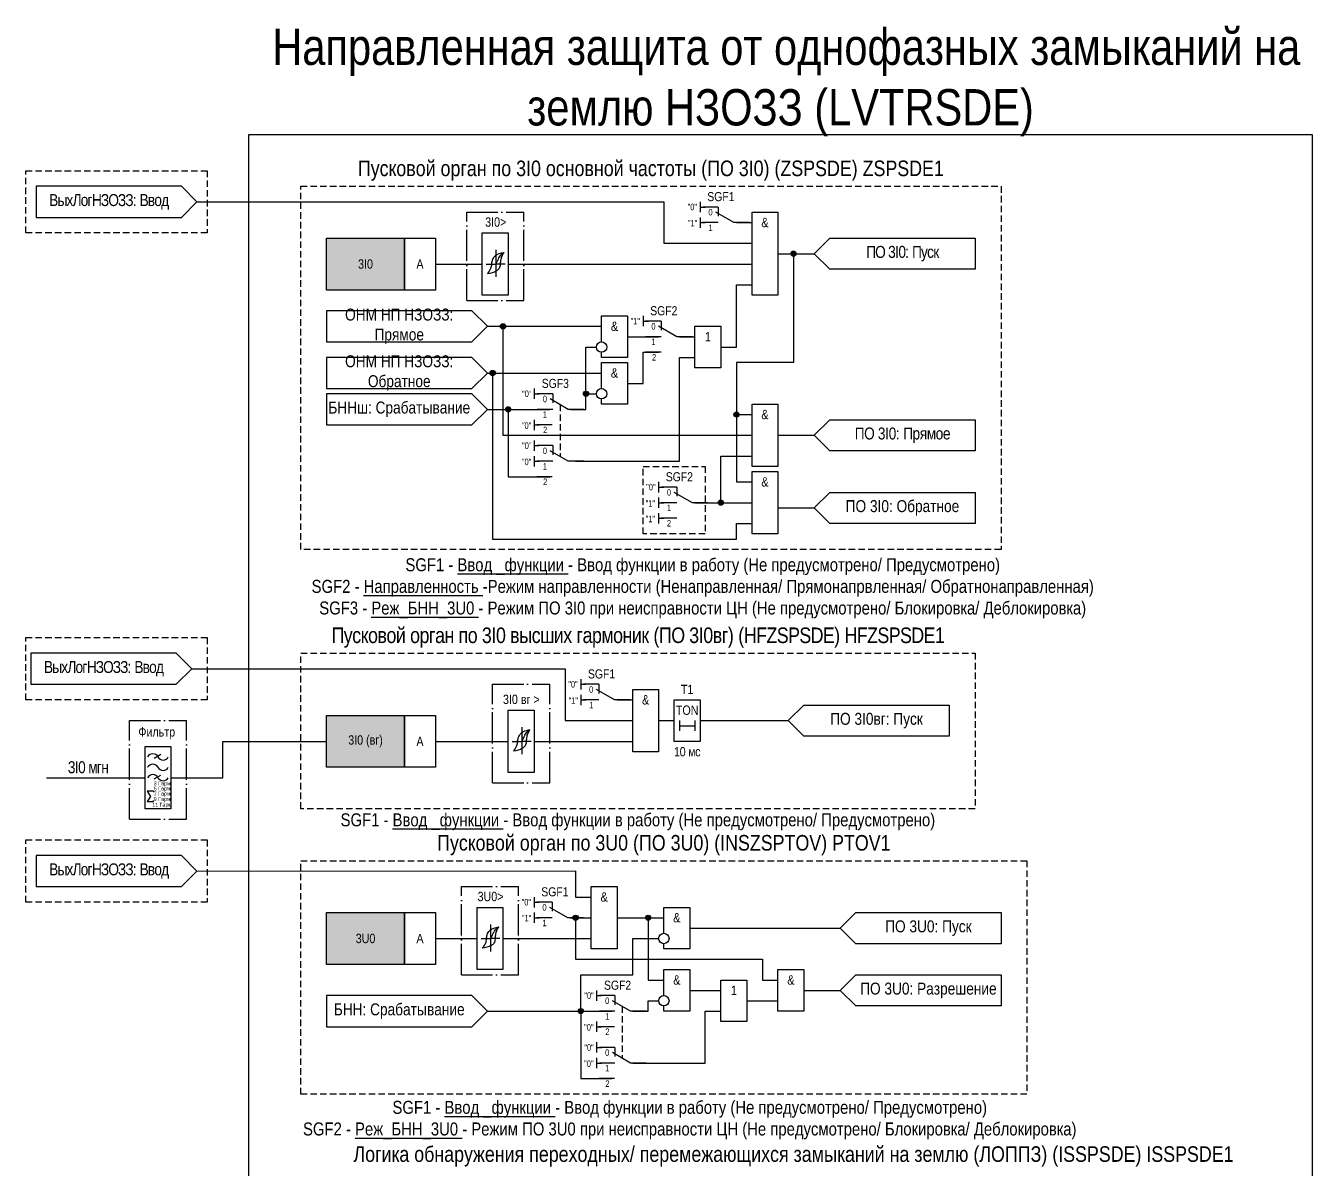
# Model space of a CAD drawing. Header units: millimetres. Extents: x -57 to 1465, y 0 to 506.
# Drawn here: x -43 to 205, y 285.5 to 505.9 of the extents above; entities that cross this region are included whole.
import ezdxf
from ezdxf.enums import TextEntityAlignment as Align

# ---------------------------------------------------------------- set-up
doc = ezdxf.new("R2010")
doc.units = ezdxf.units.MM
doc.linetypes.add('ACAD_ISO04W100', pattern=[30, 24, -3, 0, -3])
doc.linetypes.add('штриховая2', pattern=[0.375, 0.25, -0.125])
doc.layers.add('TEXT', color=7, linetype='Continuous', lineweight=25)
doc.layers.add('Основная', color=7, linetype='Continuous')
doc.styles.add('1.8_Gost_RD', font='ARIALN.TTF', dxfattribs={"height": 1.8})
doc.styles.add('2.5_Gost_RD', font='ARIALN.TTF', dxfattribs={"height": 2.5})
doc.styles.add('3.5_Gost_RD', font='ARIALN.TTF', dxfattribs={"height": 3.5})
doc.styles.add('Вывод', font='ARIALN.TTF', dxfattribs={"height": 2.5})
doc.styles.add('Компонент', font='ARIALN.TTF', dxfattribs={"height": 3.5})

# ---------------------------------------------------------------- blocks, each defined once
blk = doc.blocks.new('*U93')
at = {"layer": 'Основная', "linetype": 'ACAD_ISO04W100', "ltscale": 0.25}
for p, q in [((0, 0), (11, 0)), ((0, -19), (0, 0)), ((11, -19), (11, 0)), ((0, -19), (11, -19))]:
    blk.add_line(p, q, dxfattribs=at)
at = {"layer": 'Основная', "style": 'Компонент'}
blk.add_attdef('ОУ', text='', height=3.5, dxfattribs=at).set_placement((13, -2), align=Align.MIDDLE_CENTER)
blk = doc.blocks.new('*U72')
at = {"layer": 'Основная', "linetype": 'ACAD_ISO04W100', "ltscale": 0.25}
for p, q in [((0, 0), (11, 0)), ((0, -19), (0, 0)), ((11, -19), (11, 0)), ((0, -19), (11, -19))]:
    blk.add_line(p, q, dxfattribs=at)
at = {"layer": 'Основная', "style": 'Компонент'}
blk.add_attdef('ОУ', text='', height=3.5, dxfattribs=at).set_placement((11, 0), align=Align.MIDDLE_CENTER)
blk = doc.blocks.new('*U81')
at = {"layer": 'Основная', "ltscale": 0.35}
blk.add_line((6, 6), (6, 2.5), dxfattribs=at)
at = {"layer": 'Основная', "color": 0}
blk.add_line((0, 0), (7, 4), dxfattribs=at)
blk = doc.blocks.new('*U92')
at = {"layer": 'Основная', "color": 0}
for p, q in [((-3, 6), (-9, 6)), ((-3, 0), (-9, 0)), ((9, 0), (3, 0))]:
    blk.add_line(p, q, dxfattribs=at)
at = {"layer": 'Основная', "ltscale": 0.25, "xscale": -1}
blk.add_blockref('*U81', (3, 0), dxfattribs=at)
at = {"layer": 'Основная'}
for tag, height, style, p in [('ОУ', 3.5, 'Компонент', (-2, 10)), ('В1', 2.5, 'Вывод', (-13, 6)), ('В2', 2.5, 'Вывод', (-6, 4)), ('В3', 2.5, 'Вывод', (-6, -2))]:
    blk.add_attdef(tag, text='', height=height, dxfattribs=dict(at, style=style)).set_placement(p, align=Align.MIDDLE_CENTER)
blk = doc.blocks.new('*U70')
at = {"layer": 'Основная', "linetype": 'ACAD_ISO04W100', "ltscale": 0.25}
for p, q in [((0, 0), (11, 0)), ((0, -17), (0, 0)), ((11, -17), (11, 0)), ((0, -17), (11, -17))]:
    blk.add_line(p, q, dxfattribs=at)
at = {"layer": 'Основная', "style": 'Компонент'}
blk.add_attdef('ОУ', text='', height=3.5, dxfattribs=at).set_placement((11, 0), align=Align.MIDDLE_CENTER)
blk = doc.blocks.new('*U95')
at = {"layer": 'Основная', "color": 0}
for p, q in [((-3, 6), (-9, 6)), ((-3, 0), (-9, 0)), ((9, 0), (3, 0))]:
    blk.add_line(p, q, dxfattribs=at)
at = {"layer": 'Основная', "ltscale": 0.25, "xscale": -1}
blk.add_blockref('*U81', (3, 0), dxfattribs=at)
at = {"layer": 'Основная'}
for tag, height, style, p in [('ОУ', 3.5, 'Компонент', (-2, 10)), ('В1', 2.5, 'Вывод', (-13, 6)), ('В2', 2.5, 'Вывод', (-6, 4)), ('В3', 2.5, 'Вывод', (-6, -2))]:
    blk.add_attdef(tag, text='', height=height, dxfattribs=dict(at, style=style)).set_placement(p, align=Align.MIDDLE_CENTER)
blk = doc.blocks.new('Точка')
at = {"ltscale": 100}
h = blk.add_hatch(color=256, dxfattribs=at)
h.dxf.hatch_style = 1
edge = h.paths.add_edge_path()
edge.add_arc((0, 0), 0.5, 0, 360)
blk.add_circle((0, 0), 0.5, dxfattribs=at)

msp = doc.modelspace()

# ---------------------------------------------------------------- hatches: boundary and pattern name
at = {"ltscale": 100, "true_color": 0xf7941d}
h = msp.add_hatch(color=30, dxfattribs=at)
h.dxf.hatch_style = 1
h.paths.add_polyline_path([(15, 465), (30, 465), (30, 455), (15, 455)])
h = msp.add_hatch(color=30, dxfattribs=at)
h.dxf.hatch_style = 1
h.paths.add_polyline_path([(15, 373), (30, 373), (30, 363), (15, 363)])
h = msp.add_hatch(color=30, dxfattribs=at)
h.dxf.hatch_style = 1
h.paths.add_polyline_path([(15, 335), (30, 335), (30, 325), (15, 325)])

# ---------------------------------------------------------------- linework, layer by layer
at = {"ltscale": 100}
for p, q in [((87, 472), (87, 470)), ((87, 471), (88, 471)), ((87, 469), (87, 467)), ((87, 468), (88, 468)), ((76, 450), (76, 448)), ((76, 449), (77, 449)), ((79.5, 443), (76.5, 443)), ((55, 436), (55, 434)), ((55, 435), (56, 435)), ((55, 430), (55, 428)), ((55, 429), (56, 429)), ((58.5, 429), (55.5, 429)), ((55, 426), (55, 424)), ((55, 425), (56, 425)), ((55, 423), (55, 421)), ((55, 422), (56, 422)), ((58.5, 419), (55.5, 419)), ((64, 380), (64, 378)), ((64, 379), (65, 379)), ((64, 377), (64, 375)), ((64, 376), (65, 376)), ((55, 338), (55, 336)), ((55, 337), (56, 337)), ((55, 335), (55, 333)), ((55, 334), (56, 334)), ((67, 320), (67, 318)), ((67, 319), (68, 319)), ((67, 314), (67, 312)), ((67, 313), (68, 313)), ((70.5, 313), (67.5, 313)), ((67, 310), (67, 308)), ((67, 309), (68, 309)), ((67, 307), (67, 305)), ((67, 306), (68, 306)), ((70.5, 303), (67.5, 303))]:
    msp.add_line(p, q, dxfattribs=at)
for p, q in [((47.6, 462.72), (47.6, 457.52)), ((52.6, 370.72), (52.6, 365.52)), ((46.6, 332.72), (46.6, 327.52))]:
    msp.add_line(p, q)
at = {"color": 7, "ltscale": 100}
for p, q in [((45.7865, 460.0009), (47.6014, 460.0009)), ((49.4163, 460.0028), (47.6014, 460.0009)), ((50.7865, 368.0009), (52.6014, 368.0009)), ((54.4163, 368.0028), (52.6014, 368.0009)), ((44.7865, 330.0009), (46.6014, 330.0009)), ((48.4163, 330.0028), (46.6014, 330.0009))]:
    msp.add_line(p, q, dxfattribs=at)
at = {"color": 6, "ltscale": 100}
for p, q in [((79, 418), (79, 416)), ((79, 417), (80, 417)), ((79, 415), (79, 413)), ((79, 414), (80, 414)), ((79, 412), (79, 410)), ((79, 411), (80, 411)), ((82.5, 411), (79.5, 411))]:
    msp.add_line(p, q, dxfattribs=at)
at = {"color": 5, "ltscale": 100}
for p, q in [((-18.2141, 364.7896), (-16.941, 365.5087)), ((-18.2141, 360.7896), (-16.941, 361.5087)), ((-18.4014, 358.3991), (-19.6008, 358.3991)), ((-19.6008, 358.3991), (-18.98, 357.3991)), ((-18.98, 357.3991), (-19.6008, 356.3991)), ((-18.4014, 358.3991), (-18.4014, 358.2076)), ((-19.6008, 356.3991), (-18.3968, 356.3991)), ((-18.3968, 356.3991), (-18.3968, 356.6004))]:
    msp.add_line(p, q, dxfattribs=at)
at = {"color": 3, "ltscale": 100}
msp.add_lwpolyline([(0, 485), (205, 485), (205, 0), (0, 0)], close=True, dxfattribs=at)
at = {"color": 6, "linetype": 'штриховая2', "ltscale": 5}
for points in [[(-43, 478), (-8, 478), (-8, 466), (-43, 466)], [(76, 421), (88, 421), (88, 408), (76, 408)], [(-43, 388), (-8, 388), (-8, 376), (-43, 376)], [(-43, 349), (-8, 349), (-8, 337), (-43, 337)]]:
    msp.add_lwpolyline(points, close=True, dxfattribs=at)
at = {"color": 6, "ltscale": 100}
for points in [[(-10, 472), (-13, 475), (-41, 475), (-41, 469), (-13, 469), (-10, 472)], [(-10, 472), (80, 472), (80, 464), (97, 464)], [(102, 462), (105, 462), (105, 441), (94, 441), (94, 418), (97, 418)], [(102, 462), (105, 462), (105, 441), (94, 441), (94, 431), (97, 431)], [(46, 448), (49, 448), (49, 427), (97, 427)], [(46, 439), (47, 439), (47, 407), (94, 407), (94, 410), (97, 410)], [(109, 427), (112, 430), (140, 430), (140, 424), (112, 424), (109, 427)], [(102, 427), (109, 427)], [(87, 414), (91, 414), (91, 423), (97, 423)], [(109, 413), (112, 416), (140, 416), (140, 410), (112, 410), (109, 413)], [(86, 414), (97, 414)], [(102, 413), (109, 413)], [(-11, 382), (-14, 385), (-42, 385), (-42, 379), (-14, 379), (-11, 382)], [(-11, 382), (61, 382), (61, 372), (74, 372)], [(-10, 343), (-13, 346), (-41, 346), (-41, 340), (-13, 340), (-10, 343)], [(-10, 343), (63, 343.0714), (63, 338), (66, 338)]]:
    msp.add_lwpolyline(points, dxfattribs=at)
at = {"linetype": 'штриховая2', "ltscale": 5}
for points in [[(10, 475), (145, 475), (145, 405), (10, 405)], [(10, 385), (140, 385), (140, 355), (10, 355)], [(10, 345), (150, 345), (150, 300), (10, 300)]]:
    msp.add_lwpolyline(points, close=True, dxfattribs=at)
at = {"ltscale": 100}
for points in [[(97, 470), (102, 470), (102, 454), (97, 454)], [(15, 465), (30, 465), (30, 455), (15, 455)], [(30, 465), (36, 465), (36, 455), (30, 455)], [(45, 466), (50, 466), (50, 454), (45, 454)], [(86, 448), (91, 448), (91, 440), (86, 440)], [(74, 378), (79, 378), (79, 366), (74, 366)], [(82, 376), (87, 376), (87, 368), (82, 368)], [(15, 373), (30, 373), (30, 363), (15, 363)], [(30, 373), (36, 373), (36, 363), (30, 363)], [(50, 374), (55, 374), (55, 362), (50, 362)], [(66, 340), (71, 340), (71, 328), (66, 328)], [(15, 335), (30, 335), (30, 325), (15, 325)], [(30, 335), (36, 335), (36, 325), (30, 325)], [(44, 336), (49, 336), (49, 324), (44, 324)], [(102, 324), (107, 324), (107, 316), (102, 316)], [(91, 322), (96, 322), (96, 314), (91, 314)]]:
    msp.add_lwpolyline(points, close=True, dxfattribs=at)
for points in [[(94, 468), (97, 468)], [(109, 462), (112, 465), (140, 465), (140, 459), (112, 459), (109, 462)], [(102, 462), (109, 462)], [(36, 460), (45, 460)], [(50, 460), (97, 460)], [(91, 444), (94, 444), (94, 456), (97, 456)], [(46, 448), (43, 451), (15, 451), (15, 445), (43, 445), (46, 448)], [(68, 445), (68, 450), (73, 450), (73, 442), (68, 442), (68, 443)], [(46, 448), (68, 448)], [(62, 432), (65, 432), (65, 444), (67, 444)], [(73, 446), (79, 446)], [(83, 446), (86, 446)], [(46, 439), (43, 442), (15, 442), (15, 436), (43, 436), (46, 439)], [(63, 422), (83, 422), (83, 442), (86, 442)], [(73, 437), (76, 437), (76, 443), (79, 443)], [(46, 439), (68, 439)], [(68, 436), (68, 441), (73, 441), (73, 433), (68, 433), (68, 434)], [(46, 432), (43, 435), (15, 435), (15, 429), (43, 429), (46, 432)], [(62, 432), (65, 432), (65, 435), (67, 435)], [(46, 432), (58, 432)], [(46, 432), (50, 432), (50, 419), (58, 419)], [(71, 376), (74, 376)], [(104, 372), (107, 375), (135, 375), (135, 369), (107, 369), (104, 372)], [(79, 372), (82, 372)], [(83, 372), (83, 370)], [(86, 372), (86, 370)], [(87, 372), (104, 372)], [(83, 371), (86, 371)], [(36, 368), (50, 368)], [(55, 368), (74, 368)], [(80, 331), (80, 336), (85, 336), (85, 328), (80, 328), (80, 329)], [(114, 332), (117, 335), (145, 335), (145, 329), (117, 329), (114, 332)], [(62, 334), (66, 334)], [(62, 334), (63, 334), (63, 326), (99, 326), (99, 322), (102, 322)], [(71, 334), (80, 334)], [(71, 334), (77, 334), (77, 322), (80, 322)], [(36, 330), (44, 330)], [(46, 316), (64, 316), (64, 323), (74, 323), (74, 330), (79, 330)], [(49, 330), (66, 330)], [(85, 332), (114, 332)], [(80, 319), (80, 324), (85, 324), (85, 316), (80, 316), (80, 316)], [(114, 320), (117, 323), (145, 323), (145, 317), (117, 317), (114, 320)], [(85, 320), (91, 320)], [(107, 320), (114, 320)], [(46, 316), (43, 319), (15, 319), (15, 313), (43, 313), (46, 316)], [(74, 316), (77, 316), (77, 318), (79, 318)], [(96, 318), (102, 318)], [(46, 316), (70, 316)], [(46, 316), (64, 316), (64, 303), (70, 303)], [(74, 306), (88, 306), (88, 316), (91, 316)], [(80, 316), (80, 317)]]:
    msp.add_lwpolyline(points, dxfattribs=at)
at = {"linetype": 'штриховая2', "ltscale": 5}
for points in [[(60, 432.9065), (60, 422.9065)], [(72, 316.9065), (72, 306.9065)]]:
    msp.add_lwpolyline(points, dxfattribs=at)
at = {"color": 6, "ltscale": 100}
for points in [[(97, 433), (102, 433), (102, 421), (97, 421)], [(97, 420), (102, 420), (102, 408), (97, 408)]]:
    msp.add_lwpolyline(points, close=True, dxfattribs=at)
at = {"color": 5, "ltscale": 100}
for points in [[(-15, 361), (-5, 361), (-5, 368), (15, 368)], [(-39, 361), (-20, 361)]]:
    msp.add_lwpolyline(points, dxfattribs=at)
msp.add_lwpolyline([(-20, 367), (-15, 367), (-15, 355), (-20, 355)], close=True, dxfattribs=at)
at = {"ltscale": 100}
for centre in [(68, 444), (68, 435), (80, 330), (80, 318)]:
    msp.add_circle(centre, 1, dxfattribs=at)
at = {"color": 5, "ltscale": 100}
for centre, radius, start, end in [((-18.5139, 364.4827), 1.1259, 27.351658, 152.648342), ((-16.5139, 365.5267), 1.1302, 207.775078, 332.224922), ((-18.5139, 362.4827), 1.1259, 27.351658, 152.648342), ((-16.5139, 363.5267), 1.1302, 207.775078, 332.224922), ((-18.5139, 360.4827), 1.1259, 27.351658, 152.648342), ((-16.5139, 361.5267), 1.1302, 207.775078, 332.224922)]:
    msp.add_arc(centre, radius, start, end, dxfattribs=at)
for points in [[(46.8, 459.92), (46.9527, 460.7081), (47.4415, 461.5439), (49.2, 462.257)], [(47.6014, 460.0009), (48, 460.72), (48.4669, 461.5973), (49.2, 462.257)], [(48.4795, 459.92), (48.6, 460.7081), (48.8118, 461.5439), (49.2, 462.257)], [(46.8, 459.92), (46.6, 459.1319), (46, 458.12)], [(48.4795, 459.92), (48.2473, 459.1319), (47.7586, 458.6696), (46, 458.12)], [(51.8, 367.92), (51.9527, 368.7081), (52.4415, 369.5439), (54.2, 370.257)], [(52.6014, 368.0009), (53, 368.72), (53.4669, 369.5973), (54.2, 370.257)], [(53.4795, 367.92), (53.6, 368.7081), (53.8118, 369.5439), (54.2, 370.257)], [(51.8, 367.92), (51.6, 367.1319), (51, 366.12)], [(53.4795, 367.92), (53.2473, 367.1319), (52.7586, 366.6696), (51, 366.12)], [(45.8, 329.92), (45.6, 329.1319), (45, 328.12)], [(47.4795, 329.92), (47.2473, 329.1319), (46.7586, 328.6696), (45, 328.12)], [(45.8, 329.92), (45.9527, 330.7081), (46.4415, 331.5439), (48.2, 332.257)], [(46.6014, 330.0009), (47, 330.72), (47.4669, 331.5973), (48.2, 332.257)], [(47.4795, 329.92), (47.6, 330.7081), (47.8118, 331.5439), (48.2, 332.257)]]:
    msp.add_spline(points, degree=3)

# ---------------------------------------------------------------- block references
at = {"ltscale": 100}
for p in [(105, 462), (49, 448), (47, 439), (65, 435), (50, 432)]:
    msp.add_blockref('Точка', p, dxfattribs=at)
at = {"color": 6, "ltscale": 100}
for p in [(94, 431), (91, 414), (63, 334), (77, 334), (64, 316)]:
    msp.add_blockref('Точка', p, dxfattribs=at)
at = {"layer": 'Основная', "ltscale": 0.25, "xscale": 0.5, "yscale": 0.5, "zscale": 0.5}
for name, p, values in [('*U92', (92, 468), {'ОУ': 'SGF1', 'В1': '"0"', 'В2': '0', 'В3': '1'}), ('*U92', (81, 446), {'ОУ': 'SGF2', 'В1': '"1"', 'В2': '0', 'В3': '1'}), ('*U95', (60.0863, 432), {'ОУ': 'SGF3', 'В1': '"0"', 'В2': '0', 'В3': '1'}), ('*U92', (69, 376), {'ОУ': 'SGF1', 'В1': '"0"', 'В2': '0', 'В3': '1'}), ('*U92', (60, 334), {'ОУ': 'SGF1', 'В1': '"0"', 'В2': '0', 'В3': '1'}), ('*U95', (72.0863, 316), {'ОУ': 'SGF2', 'В1': '"0"', 'В2': '0', 'В3': '1'})]:
    msp.add_blockref(name, p, dxfattribs=at).add_auto_attribs(values)
at = {"layer": 'Основная', "ltscale": 0.25}
for name, p in [('*U70', (42, 470)), ('*U72', (47, 379)), ('*U70', (41, 340))]:
    msp.add_blockref(name, p, dxfattribs=at)
ref = msp.add_blockref('*U95', (60.0863, 422), dxfattribs=dict(at, xscale=0.5, yscale=0.5, zscale=0.5))
ref.add_attrib('В1', '"0"', dxfattribs={"height": 1.25, "style": 'Вывод'}).set_placement((53.5863, 425), align=Align.MIDDLE_CENTER)
ref.add_attrib('В2', '0', dxfattribs={"height": 1.25, "style": 'Вывод'}).set_placement((57.0863, 424), align=Align.MIDDLE_CENTER)
ref.add_attrib('В3', '1', dxfattribs={"height": 1.25, "style": 'Вывод'}).set_placement((57.0863, 421), align=Align.MIDDLE_CENTER)
at = {"layer": 'Основная', "color": 6, "ltscale": 0.25, "xscale": 0.5, "yscale": 0.5, "zscale": 0.5}
msp.add_blockref('*U92', (84, 414), dxfattribs=at).add_auto_attribs({'ОУ': 'SGF2', 'В1': '"0"', 'В2': '0', 'В3': '1'})
at = {"layer": 'Основная', "color": 5, "ltscale": 0.25}
msp.add_blockref('*U93', (-23, 372), dxfattribs=at)
at = {"layer": 'Основная', "ltscale": 0.25}
ref = msp.add_blockref('*U95', (72.0863, 306), dxfattribs=dict(at, xscale=0.5, yscale=0.5, zscale=0.5))
ref.add_attrib('В1', '"0"', dxfattribs={"height": 1.25, "style": 'Вывод'}).set_placement((65.5863, 309), align=Align.MIDDLE_CENTER)
ref.add_attrib('В2', '0', dxfattribs={"height": 1.25, "style": 'Вывод'}).set_placement((69.0863, 308), align=Align.MIDDLE_CENTER)
ref.add_attrib('В3', '1', dxfattribs={"height": 1.25, "style": 'Вывод'}).set_placement((69.0863, 305), align=Align.MIDDLE_CENTER)

# ---------------------------------------------------------------- texts
at = {"color": 30, "ltscale": 100, "attachment_point": 5, "style": '3.5_Gost_RD'}
for s, insert, char_height, width in [('\\pt70;{\\C3; Направленная защита от однофазных замыканий на землю НЗОЗЗ (LVTRSDE)}', (102.5, 495), 7, 205), ('Пусковой орган по 3I0 основной частоты (ПО 3I0) (ZSPSDE) {\\C6;ZSPSDE1}', (77.5, 478), 3, 135), ('SGF1 - {\\LВвод _функции} - Ввод функции в работу (Не предусмотрено/ Предусмотрено)\\PSGF2 - {\\LНаправленность} -Режим направленности (Ненаправленная/ Прямонапрвленная/ Обратнонаправленная)\\PSGF3 - {\\LРеж_БНН_3U0} - Режим ПО 3I0 при неисправности ЦН (Не предусмотрено/ Блокировка/ Деблокировка)', (87.5, 397.5), 2.5, 155), ('{\\T0.95;Пусковой орган по 3I0 высших гармоник (ПО 3I0вг) (HFZSPSDE) \\C6;HFZSPSDE1}', (75, 388), 3, 130), ('SGF1 - {\\LВвод _функции} - Ввод функции в работу (Не предусмотрено/ Предусмотрено)', (75, 352.5), 2.5, 130), ('Пусковой орган по 3U0 (ПО 3U0) (INSZSPTOV) {\\C6;PTOV1}', (80, 348), 3, 140), ('SGF1 - {\\LВвод _функции} - Ввод функции в работу (Не предусмотрено/ Предусмотрено)\\PSGF2 - {\\LРеж_БНН_3U0} - Режим ПО 3U0 при неисправности ЦН (Не предусмотрено/ Блокировка/ Деблокировка)', (85, 295), 2.5, 150), ('Логика обнаружения переходных/ перемежающихся замыканий на землю (ЛОППЗ) (ISSPSDE){\\C6; ISSPSDE1}', (105, 288), 3, 190)]:
    msp.add_mtext(s, dxfattribs=dict(at, insert=insert, char_height=char_height, width=width))
at = {"color": 7, "ltscale": 100, "char_height": 1.8, "attachment_point": 1, "style": '1.8_Gost_RD'}
for s, width, insert in [('\\pi3.56371;3I0>', 11, (42, 469)), ('3I0 вг >', 9, (49, 377)), ('\\pi3.10634;3U0>', 11, (41, 339))]:
    msp.add_mtext_dynamic_manual_height_columns(s, width=width, gutter_width=17.5, heights=[0], dxfattribs=dict(at, insert=insert))
at = {"ltscale": 100, "char_height": 1.8, "attachment_point": 5}
for s, insert, width, style in [('&', (99.5, 468), 5, '2.5_Gost_RD'), ('3I0', (22.5, 460), 15, '1.8_Gost_RD'), ('А', (33, 460), 6, '1.8_Gost_RD'), ('&', (70.5, 448), 5, '2.5_Gost_RD'), ('1', (88.5, 446), 5, '2.5_Gost_RD'), ('&', (70.5, 439), 5, '2.5_Gost_RD'), ('T1', (84.5, 378), 5, '2.5_Gost_RD'), ('&', (76.5, 376), 5, '2.5_Gost_RD'), ('TON', (84.5, 374), 5, '2.5_Gost_RD'), ('3I0 (вг)', (22.5, 368), 15, '1.8_Gost_RD'), ('А', (33, 368), 6, '1.8_Gost_RD'), ('{\\T0.95;10 мс}', (84.5, 366), 5, '2.5_Gost_RD'), ('&', (68.5, 338), 5, '2.5_Gost_RD'), ('&', (82.5, 334), 5, '2.5_Gost_RD'), ('3U0', (22.5, 330), 15, '1.8_Gost_RD'), ('А', (33, 330), 6, '1.8_Gost_RD'), ('&', (82.5, 322), 5, '2.5_Gost_RD'), ('&', (104.5, 322), 5, '2.5_Gost_RD'), ('1', (93.5, 320), 5, '2.5_Gost_RD')]:
    msp.add_mtext(s, dxfattribs=dict(at, insert=insert, width=width, style=style))
at = {"ltscale": 100, "char_height": 1.25, "attachment_point": 1, "style": '3.5_Gost_RD'}
for s, insert in [('"1"', (84.6415, 468.4962)), ('2', (77.7353, 442.6607)), ('"0"', (52.6415, 429.4962)), ('2', (56.7353, 428.6607)), ('"0"', (52.6415, 422.4962)), ('2', (56.7353, 418.6607)), ('"1"', (61.6455, 376.4962)), ('"1"', (52.64, 334.5625)), ('"0"', (64.6415, 313.4962)), ('2', (68.7353, 312.6607)), ('"0"', (64.6415, 306.4962)), ('2', (68.7353, 302.6607))]:
    msp.add_mtext_dynamic_manual_height_columns(s, width=2, gutter_width=17.5, heights=[0], dxfattribs=dict(at, insert=insert))
at = {"color": 6, "ltscale": 100, "char_height": 1.8, "width": 5, "attachment_point": 5, "style": '2.5_Gost_RD'}
for insert in [(99.5, 431), (99.5, 418)]:
    msp.add_mtext('&', dxfattribs=dict(at, insert=insert))
at = {"color": 6, "ltscale": 100, "char_height": 1.25, "attachment_point": 1, "style": '3.5_Gost_RD'}
for s, insert in [('"1"', (76.5, 414.4962)), ('"1"', (76.5, 411.4962)), ('2', (80.5907, 410.6607))]:
    msp.add_mtext_dynamic_manual_height_columns(s, width=2, gutter_width=17.5, heights=[0], dxfattribs=dict(at, insert=insert))
at = {"color": 5, "ltscale": 100, "attachment_point": 5}
for s, insert, char_height, width, style in [('Фильтр', (-17.75, 369.5574), 1.8, 6.5, '1.8_Gost_RD'), ('3 Гарм', (-16.6948, 359.799), 0.75, 3.039315, '2.5_Gost_RD'), ('5 Гарм', (-16.6948, 358.7975), 0.75, 3.039315, '2.5_Gost_RD'), ('9 Гарм', (-16.6948, 356.7483), 0.75, 3.039315, '2.5_Gost_RD'), ('7 Гарм', (-16.6948, 357.8268), 0.75, 3.039315, '2.5_Gost_RD'), ('11 Гарм', (-16.6948, 355.6801), 0.75, 4.264146, '2.5_Gost_RD')]:
    msp.add_mtext(s, dxfattribs=dict(at, insert=insert, char_height=char_height, width=width, style=style))
at = {"layer": 'TEXT', "ltscale": 100, "char_height": 2.3, "width": 28, "attachment_point": 5, "style": '2.5_Gost_RD'}
for s, insert in [('\\A1;{\\T0.9;ВыхЛогНЗОЗЗ: Ввод}', (-27, 472)), ('{\\T0.9;ПО 3I0: Пуск}', (126, 462)), ('ОНМ НП НЗОЗЗ: Прямое', (29, 448)), ('ОНМ НП НЗОЗЗ: Обратное', (29, 439)), ('БННш: Срабатывание', (29, 432)), ('\\A1;{\\T0.9;ВыхЛогНЗОЗЗ: Ввод}', (-28, 382)), ('ПО 3I0вг: Пуск', (121, 372)), ('\\A1;{\\T0.9;ВыхЛогНЗОЗЗ: Ввод}', (-27, 343)), ('ПО 3U0: Пуск', (131, 332)), ('ПО 3U0: Разрешение', (131, 320)), ('БНН: Срабатывание', (29, 316))]:
    msp.add_mtext(s, dxfattribs=dict(at, insert=insert))
at = {"layer": 'TEXT', "color": 6, "ltscale": 100, "char_height": 2.3, "width": 28, "attachment_point": 5, "style": '2.5_Gost_RD'}
for s, insert in [('{\\T0.95;ПО 3I0: Прямое}', (126, 427)), ('ПО 3I0: Обратное', (126, 413))]:
    msp.add_mtext(s, dxfattribs=dict(at, insert=insert))
at = {"layer": 'TEXT', "color": 5, "ltscale": 100, "insert": (-31, 363), "char_height": 2.3, "width": 16, "attachment_point": 5, "style": '2.5_Gost_RD'}
msp.add_mtext('\\A1;{\\T0.9;3I0 мгн}', dxfattribs=at)

doc.saveas('drawing.dxf')
